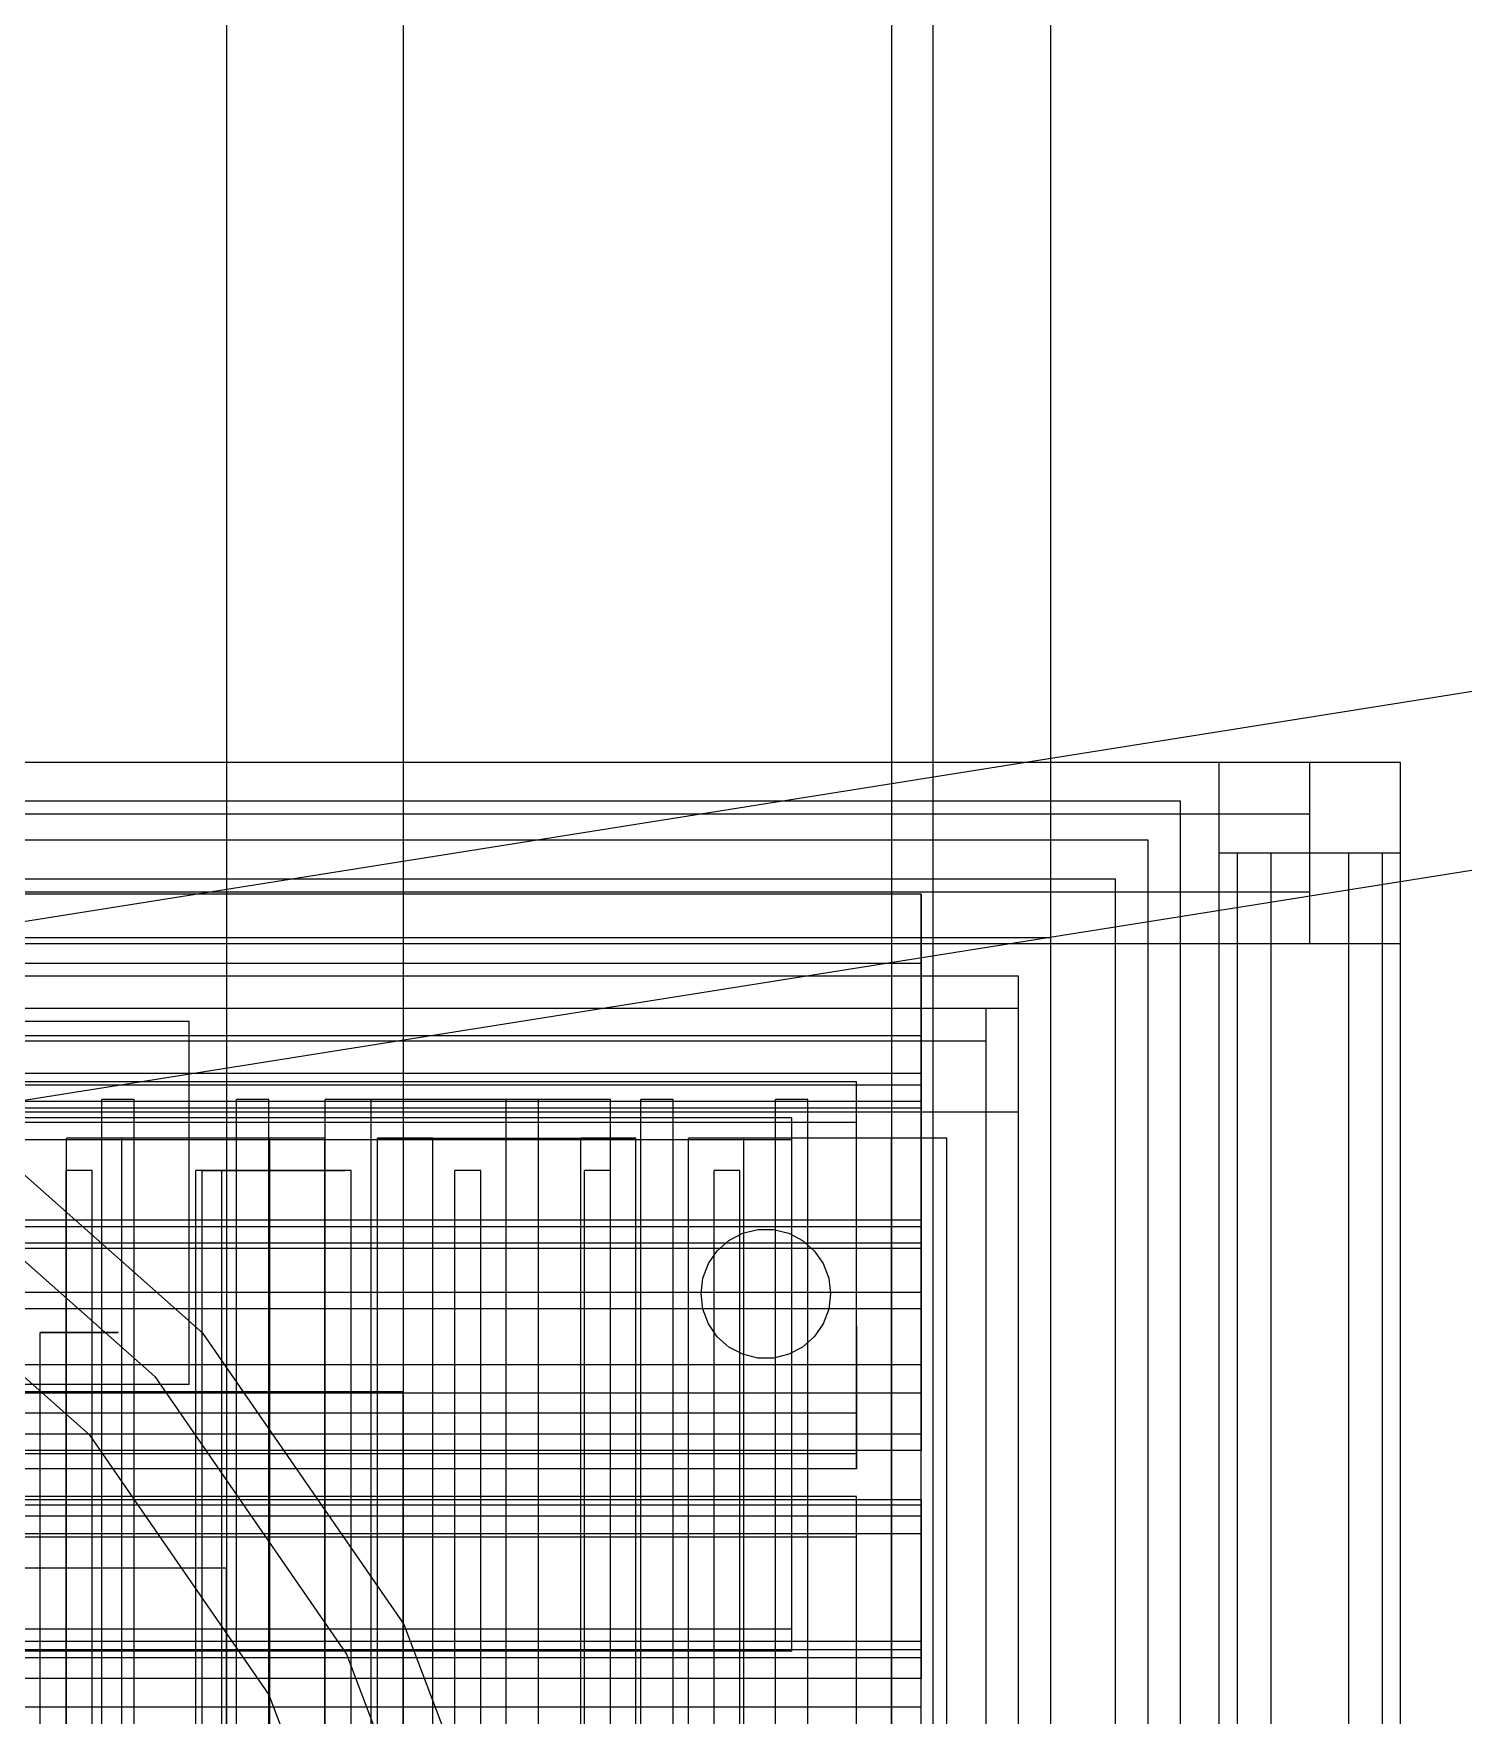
# Model space of a CAD drawing. Header units: millimetres. Extents: x -1355 to 669, y -1138 to 733.
# Drawn here: x -949.33 to -937.2, y 49.08 to 63.36 of the extents above; entities that cross this region are included whole.
import ezdxf

# ---------------------------------------------------------------- set-up
doc = ezdxf.new("R2010")
doc.units = ezdxf.units.MM
doc.layers.add('HIDDEN', color=8, linetype='Continuous')

msp = doc.modelspace()

# ---------------------------------------------------------------- linework, layer by layer
at = {"layer": 'HIDDEN'}
for points in [[(-947.698, 110), (-947.698, 33.08)], [(-947.698, 110), (-947.698, 33.08)], [(-946.198, 110), (-946.198, 33.08)], [(-946.198, 110), (-946.198, 33.08)], [(-941.698, 3.17), (-941.698, 109.75)], [(-941.698, 3.17), (-941.698, 109.75)], [(-940.698, 3.17), (-940.698, 109.75)], [(-940.698, 3.17), (-940.698, 109.75)], [(-942.048, 3.67), (-942.048, 109.25)], [(-942.048, 3.67), (-942.048, 109.25)], [(-942.048, 3.67), (-942.048, 109.25)], [(-942.048, 3.67), (-942.048, 109.25)], [(-942.048, 3.67), (-942.048, 109.25)], [(-942.048, 3.67), (-942.048, 109.25)], [(-941.698, 3.67), (-941.698, 109.25)], [(-941.698, 3.67), (-941.698, 109.25)], [(-941.698, 3.67), (-941.698, 109.25)], [(-941.698, 3.67), (-941.698, 109.25)], [(-941.698, 3.67), (-941.698, 109.25)], [(-941.698, 3.67), (-941.698, 109.25)], [(-908.061, 62.39), (-954.925, 54.944)], [(-908.061, 62.39), (-954.925, 54.944)], [(-907.825, 60.908), (-954.689, 53.462)], [(-907.825, 60.908), (-954.689, 53.462)], [(-938.498, 57.17), (-975.898, 57.17)], [(-938.498, 57.17), (-975.898, 57.17)], [(-938.498, 57.17), (-975.898, 57.17)], [(-938.498, 57.17), (-975.898, 57.17)], [(-937.728, 57.17), (-939.268, 57.17)], [(-939.268, 55.63), (-939.268, 57.17)], [(-937.728, 57.17), (-939.268, 57.17)], [(-939.268, 55.63), (-939.268, 57.17)], [(-938.498, 55.63), (-938.498, 57.17)], [(-938.498, 55.63), (-938.498, 57.17)], [(-938.498, 55.63), (-938.498, 57.17)], [(-938.498, 55.63), (-938.498, 57.17)], [(-937.728, 55.63), (-937.728, 57.17)], [(-937.728, 55.63), (-937.728, 57.17)], [(-939.598, 56.84), (-974.798, 56.84)], [(-939.598, 56.84), (-974.798, 56.84)], [(-939.598, 56.84), (-974.798, 56.84)], [(-939.598, 56.84), (-974.798, 56.84)], [(-939.598, 31.32), (-939.598, 56.84)], [(-939.598, 31.32), (-939.598, 56.84)], [(-939.598, 31.32), (-939.598, 56.84)], [(-939.598, 31.32), (-939.598, 56.84)], [(-938.498, 56.73), (-975.898, 56.73)], [(-938.498, 56.73), (-975.898, 56.73)], [(-938.498, 56.07), (-938.498, 56.73)], [(-938.498, 56.07), (-938.498, 56.73)], [(-939.873, 56.51), (-974.523, 56.51)], [(-939.873, 56.51), (-974.523, 56.51)], [(-939.873, 56.51), (-974.523, 56.51)], [(-939.873, 56.51), (-974.523, 56.51)], [(-939.873, 31.65), (-939.873, 56.51)], [(-939.873, 31.65), (-939.873, 56.51)], [(-939.873, 31.65), (-939.873, 56.51)], [(-939.873, 31.65), (-939.873, 56.51)], [(-937.728, 56.4), (-939.268, 56.4)], [(-939.268, 31.1), (-939.268, 56.4)], [(-937.728, 56.4), (-939.268, 56.4)], [(-939.268, 31.1), (-939.268, 56.4)], [(-937.728, 56.4), (-939.268, 56.4)], [(-939.268, 31.1), (-939.268, 56.4)], [(-937.728, 56.4), (-939.268, 56.4)], [(-939.268, 31.1), (-939.268, 56.4)], [(-937.882, 56.4), (-939.114, 56.4)], [(-939.114, 31.1), (-939.114, 56.4)], [(-937.882, 56.4), (-939.114, 56.4)], [(-939.114, 31.1), (-939.114, 56.4)], [(-937.882, 56.4), (-939.114, 56.4)], [(-939.114, 31.1), (-939.114, 56.4)], [(-937.882, 56.4), (-939.114, 56.4)], [(-939.114, 31.1), (-939.114, 56.4)], [(-937.882, 56.4), (-939.114, 56.4)], [(-939.114, 31.1), (-939.114, 56.4)], [(-937.882, 56.4), (-939.114, 56.4)], [(-939.114, 31.1), (-939.114, 56.4)], [(-937.882, 56.4), (-939.114, 56.4)], [(-939.114, 31.1), (-939.114, 56.4)], [(-937.882, 56.4), (-939.114, 56.4)], [(-939.114, 31.1), (-939.114, 56.4)], [(-937.882, 56.4), (-939.114, 56.4)], [(-939.114, 31.1), (-939.114, 56.4)], [(-937.882, 56.4), (-939.114, 56.4)], [(-939.114, 31.1), (-939.114, 56.4)], [(-937.882, 56.4), (-939.114, 56.4)], [(-939.114, 31.1), (-939.114, 56.4)], [(-937.882, 56.4), (-939.114, 56.4)], [(-939.114, 31.1), (-939.114, 56.4)], [(-937.882, 56.4), (-939.114, 56.4)], [(-939.114, 31.1), (-939.114, 56.4)], [(-937.882, 56.4), (-939.114, 56.4)], [(-939.114, 31.1), (-939.114, 56.4)], [(-937.882, 56.4), (-939.114, 56.4)], [(-939.114, 31.1), (-939.114, 56.4)], [(-937.882, 56.4), (-939.114, 56.4)], [(-939.114, 31.1), (-939.114, 56.4)], [(-937.882, 56.4), (-939.114, 56.4)], [(-939.114, 31.1), (-939.114, 56.4)], [(-937.882, 56.4), (-939.114, 56.4)], [(-939.114, 31.1), (-939.114, 56.4)], [(-937.882, 56.4), (-939.114, 56.4)], [(-939.114, 31.1), (-939.114, 56.4)], [(-937.882, 56.4), (-939.114, 56.4)], [(-939.114, 31.1), (-939.114, 56.4)], [(-938.168, 56.4), (-938.828, 56.4)], [(-938.828, 31.1), (-938.828, 56.4)], [(-938.168, 56.4), (-938.828, 56.4)], [(-938.828, 31.1), (-938.828, 56.4)], [(-938.168, 31.1), (-938.168, 56.4)], [(-938.168, 31.1), (-938.168, 56.4)], [(-937.882, 31.1), (-937.882, 56.4)], [(-937.882, 31.1), (-937.882, 56.4)], [(-937.882, 31.1), (-937.882, 56.4)], [(-937.882, 31.1), (-937.882, 56.4)], [(-937.882, 31.1), (-937.882, 56.4)], [(-937.882, 31.1), (-937.882, 56.4)], [(-937.882, 31.1), (-937.882, 56.4)], [(-937.882, 31.1), (-937.882, 56.4)], [(-937.882, 31.1), (-937.882, 56.4)], [(-937.882, 31.1), (-937.882, 56.4)], [(-937.882, 31.1), (-937.882, 56.4)], [(-937.882, 31.1), (-937.882, 56.4)], [(-937.882, 31.1), (-937.882, 56.4)], [(-937.882, 31.1), (-937.882, 56.4)], [(-937.882, 31.1), (-937.882, 56.4)], [(-937.882, 31.1), (-937.882, 56.4)], [(-937.882, 31.1), (-937.882, 56.4)], [(-937.882, 31.1), (-937.882, 56.4)], [(-937.882, 31.1), (-937.882, 56.4)], [(-937.882, 31.1), (-937.882, 56.4)], [(-937.728, 31.1), (-937.728, 56.4)], [(-937.728, 31.1), (-937.728, 56.4)], [(-937.728, 31.1), (-937.728, 56.4)], [(-937.728, 31.1), (-937.728, 56.4)], [(-940.148, 56.18), (-974.248, 56.18)], [(-940.148, 56.18), (-974.248, 56.18)], [(-940.148, 56.18), (-974.248, 56.18)], [(-940.148, 56.18), (-974.248, 56.18)], [(-940.148, 31.98), (-940.148, 56.18)], [(-940.148, 31.98), (-940.148, 56.18)], [(-940.148, 31.98), (-940.148, 56.18)], [(-940.148, 31.98), (-940.148, 56.18)], [(-938.498, 56.07), (-975.898, 56.07)], [(-938.498, 56.07), (-975.898, 56.07)], [(-941.798, 56.053), (-972.598, 56.053)], [(-941.798, 56.053), (-972.598, 56.053)], [(-941.798, 56.053), (-941.798, 54.85)], [(-941.798, 54.43), (-941.798, 56.053)], [(-941.798, 56.053), (-941.798, 54.85)], [(-941.798, 54.43), (-941.798, 56.053)], [(-940.698, 55.68), (-1027.698, 55.68)], [(-940.698, 55.68), (-1027.698, 55.68)], [(-940.698, 32.48), (-940.698, 55.68)], [(-940.698, 32.48), (-940.698, 55.68)], [(-938.498, 55.63), (-975.898, 55.63)], [(-938.498, 55.63), (-975.898, 55.63)], [(-938.498, 55.63), (-975.898, 55.63)], [(-938.498, 55.63), (-975.898, 55.63)], [(-940.698, 55.63), (-973.698, 55.63)], [(-940.698, 55.63), (-973.698, 55.63)], [(-940.698, 55.63), (-973.698, 55.63)], [(-940.698, 55.63), (-973.698, 55.63)], [(-940.698, 55.63), (-973.698, 55.63)], [(-940.698, 55.63), (-973.698, 55.63)], [(-941.798, 55.63), (-972.598, 55.63)], [(-941.798, 55.63), (-972.598, 55.63)], [(-941.798, 55.63), (-972.598, 55.63)], [(-941.798, 55.63), (-972.598, 55.63)], [(-941.798, 54.53), (-941.798, 55.63)], [(-941.798, 54.53), (-941.798, 55.63)], [(-941.798, 54.53), (-941.798, 55.63)], [(-941.798, 54.53), (-941.798, 55.63)], [(-940.698, 32.53), (-940.698, 55.63)], [(-940.698, 32.53), (-940.698, 55.63)], [(-940.698, 32.53), (-940.698, 55.63)], [(-940.698, 32.53), (-940.698, 55.63)], [(-940.698, 32.53), (-940.698, 55.63)], [(-940.698, 32.53), (-940.698, 55.63)], [(-937.728, 55.63), (-939.268, 55.63)], [(-937.728, 55.63), (-939.268, 55.63)], [(-941.798, 55.463), (-972.598, 55.463)], [(-941.798, 55.463), (-941.798, 54.235)], [(-941.798, 53.285), (-941.798, 55.463)], [(-940.973, 55.355), (-973.423, 55.355)], [(-940.973, 55.355), (-973.423, 55.355)], [(-940.973, 55.355), (-973.423, 55.355)], [(-940.973, 55.355), (-973.423, 55.355)], [(-940.973, 55.355), (-973.423, 55.355)], [(-940.973, 55.355), (-973.423, 55.355)], [(-940.973, 55.355), (-973.423, 55.355)], [(-940.973, 55.355), (-973.423, 55.355)], [(-940.973, 32.805), (-940.973, 55.355)], [(-940.973, 32.805), (-940.973, 55.355)], [(-940.973, 32.805), (-940.973, 55.355)], [(-940.973, 32.805), (-940.973, 55.355)], [(-940.973, 32.805), (-940.973, 55.355)], [(-940.973, 32.805), (-940.973, 55.355)], [(-940.973, 32.805), (-940.973, 55.355)], [(-940.973, 32.805), (-940.973, 55.355)], [(-940.973, 55.08), (-973.423, 55.08)], [(-940.973, 55.08), (-973.423, 55.08)], [(-941.248, 55.08), (-973.148, 55.08)], [(-941.248, 55.08), (-973.148, 55.08)], [(-941.248, 55.08), (-973.148, 55.08)], [(-941.248, 55.08), (-973.148, 55.08)], [(-948.013, 54.97), (-949.883, 54.97)], [(-948.013, 54.97), (-949.883, 54.97)], [(-948.013, 51.89), (-948.013, 54.97)], [(-948.013, 51.89), (-948.013, 54.97)], [(-941.248, 33.08), (-941.248, 55.08)], [(-941.248, 33.08), (-941.248, 55.08)], [(-941.248, 33.08), (-941.248, 55.08)], [(-941.248, 33.08), (-941.248, 55.08)], [(-940.973, 54.2), (-940.973, 55.08)], [(-940.973, 54.2), (-940.973, 55.08)], [(-941.798, 54.85), (-972.598, 54.85)], [(-941.798, 54.85), (-972.598, 54.85)], [(-941.798, 53.227), (-941.798, 54.85)], [(-941.798, 53.227), (-941.798, 54.85)], [(-941.248, 54.805), (-973.148, 54.805)], [(-941.248, 54.805), (-973.148, 54.805)], [(-941.248, 54.805), (-973.148, 54.805)], [(-941.248, 54.805), (-973.148, 54.805)], [(-941.248, 54.805), (-973.148, 54.805)], [(-941.248, 54.805), (-973.148, 54.805)], [(-941.248, 33.355), (-941.248, 54.805)], [(-941.248, 33.355), (-941.248, 54.805)], [(-941.248, 33.355), (-941.248, 54.805)], [(-941.248, 33.355), (-941.248, 54.805)], [(-941.248, 33.355), (-941.248, 54.805)], [(-941.248, 33.355), (-941.248, 54.805)], [(-941.798, 54.53), (-972.598, 54.53)], [(-941.798, 54.53), (-972.598, 54.53)], [(-941.798, 54.53), (-972.598, 54.53)], [(-941.798, 54.53), (-972.598, 54.53)], [(-941.798, 54.43), (-972.598, 54.43)], [(-941.798, 54.43), (-972.598, 54.43)], [(-942.348, 54.459), (-972.048, 54.459)], [(-942.348, 54.459), (-972.048, 54.459)], [(-942.348, 54.114), (-942.348, 54.459)], [(-942.348, 51.646), (-942.348, 54.459)], [(-942.348, 54.114), (-942.348, 54.459)], [(-942.348, 51.646), (-942.348, 54.459)], [(-941.798, 54.43), (-941.798, 53.227)], [(-941.798, 54.43), (-941.798, 53.227)], [(-941.798, 54.293), (-972.598, 54.293)], [(-941.798, 54.293), (-972.598, 54.293)], [(-947.894, 52.323), (-950.137, 54.31)], [(-948.481, 54.31), (-948.756, 54.31)], [(-948.756, 33.85), (-948.756, 54.31)], [(-948.481, 54.31), (-948.756, 54.31)], [(-948.756, 33.85), (-948.756, 54.31)], [(-948.481, 33.85), (-948.481, 54.31)], [(-948.481, 33.85), (-948.481, 54.31)], [(-947.337, 54.31), (-947.612, 54.31)], [(-947.612, 33.85), (-947.612, 54.31)], [(-947.337, 54.31), (-947.612, 54.31)], [(-947.612, 33.85), (-947.612, 54.31)], [(-947.337, 33.85), (-947.337, 54.31)], [(-947.337, 33.85), (-947.337, 54.31)], [(-944.438, 54.31), (-946.858, 54.31)], [(-946.858, 33.85), (-946.858, 54.31)], [(-944.438, 54.31), (-946.858, 54.31)], [(-946.858, 33.85), (-946.858, 54.31)], [(-946.193, 54.31), (-946.468, 54.31)], [(-946.468, 33.85), (-946.468, 54.31)], [(-946.193, 54.31), (-946.468, 54.31)], [(-946.468, 33.85), (-946.468, 54.31)], [(-946.193, 33.85), (-946.193, 54.31)], [(-946.193, 33.85), (-946.193, 54.31)], [(-945.049, 54.31), (-945.324, 54.31)], [(-945.324, 33.85), (-945.324, 54.31)], [(-945.049, 54.31), (-945.324, 54.31)], [(-945.324, 33.85), (-945.324, 54.31)], [(-945.049, 33.85), (-945.049, 54.31)], [(-945.049, 33.85), (-945.049, 54.31)], [(-944.438, 33.85), (-944.438, 54.31)], [(-944.438, 33.85), (-944.438, 54.31)], [(-943.905, 54.31), (-944.18, 54.31)], [(-944.18, 33.85), (-944.18, 54.31)], [(-943.905, 54.31), (-944.18, 54.31)], [(-944.18, 33.85), (-944.18, 54.31)], [(-943.905, 33.85), (-943.905, 54.31)], [(-943.905, 33.85), (-943.905, 54.31)], [(-942.761, 54.31), (-943.036, 54.31)], [(-943.036, 33.85), (-943.036, 54.31)], [(-942.761, 54.31), (-943.036, 54.31)], [(-943.036, 33.85), (-943.036, 54.31)], [(-942.761, 33.85), (-942.761, 54.31)], [(-942.761, 33.85), (-942.761, 54.31)], [(-941.798, 53.09), (-941.798, 54.293)], [(-941.798, 52.67), (-941.798, 54.293)], [(-941.798, 53.09), (-941.798, 54.293)], [(-941.798, 52.67), (-941.798, 54.293)], [(-940.973, 54.2), (-973.423, 54.2)], [(-940.973, 54.2), (-973.423, 54.2)], [(-941.798, 54.235), (-972.598, 54.235)], [(-942.348, 54.114), (-972.048, 54.114)], [(-942.348, 54.114), (-972.048, 54.114)], [(-942.898, 54.154), (-971.498, 54.154)], [(-942.898, 54.154), (-971.498, 54.154)], [(-942.898, 53.966), (-942.898, 54.154)], [(-942.898, 49.814), (-942.898, 54.154)], [(-942.898, 53.966), (-942.898, 54.154)], [(-942.898, 49.814), (-942.898, 54.154)], [(-942.348, 51.301), (-942.348, 54.114)], [(-942.348, 51.301), (-942.348, 54.114)], [(-941.798, 52.057), (-941.798, 54.235)], [(-942.898, 53.966), (-971.498, 53.966)], [(-942.898, 53.966), (-971.498, 53.966)], [(-947.33, 53.98), (-949.055, 53.98)], [(-948.586, 53.98), (-949.055, 53.98)], [(-949.055, 34.18), (-949.055, 53.98)], [(-946.862, 53.98), (-948.586, 53.98)], [(-948.586, 34.18), (-948.586, 53.98)], [(-946.862, 53.98), (-947.33, 53.98)], [(-947.33, 34.18), (-947.33, 53.98)], [(-946.862, 34.18), (-946.862, 53.98)], [(-946.415, 53.98), (-944.69, 53.98)], [(-945.946, 53.98), (-946.415, 53.98)], [(-946.415, 34.18), (-946.415, 53.98)], [(-945.946, 53.98), (-944.222, 53.98)], [(-945.946, 34.18), (-945.946, 53.98)], [(-944.222, 53.98), (-944.69, 53.98)], [(-944.69, 34.18), (-944.69, 53.98)], [(-944.222, 34.18), (-944.222, 53.98)], [(-942.05, 53.98), (-943.775, 53.98)], [(-943.306, 53.98), (-943.775, 53.98)], [(-943.775, 34.18), (-943.775, 53.98)], [(-941.582, 53.98), (-943.306, 53.98)], [(-943.306, 34.18), (-943.306, 53.98)], [(-942.898, 49.626), (-942.898, 53.966)], [(-942.898, 49.626), (-942.898, 53.966)], [(-941.582, 53.98), (-942.05, 53.98)], [(-942.05, 34.18), (-942.05, 53.98)], [(-941.582, 34.18), (-941.582, 53.98)], [(-950.45, 53.857), (-948.306, 51.958)], [(-948.838, 53.705), (-949.058, 53.705)], [(-949.058, 34.455), (-949.058, 53.705)], [(-948.838, 53.705), (-949.058, 53.705)], [(-949.058, 34.455), (-949.058, 53.705)], [(-948.838, 53.705), (-949.058, 53.705)], [(-949.058, 34.455), (-949.058, 53.705)], [(-948.838, 53.705), (-949.058, 53.705)], [(-949.058, 34.455), (-949.058, 53.705)], [(-948.838, 53.705), (-949.058, 53.705)], [(-949.058, 34.455), (-949.058, 53.705)], [(-948.838, 53.705), (-949.058, 53.705)], [(-949.058, 34.455), (-949.058, 53.705)], [(-948.838, 34.455), (-948.838, 53.705)], [(-948.838, 34.455), (-948.838, 53.705)], [(-948.838, 34.455), (-948.838, 53.705)], [(-948.838, 34.455), (-948.838, 53.705)], [(-948.838, 34.455), (-948.838, 53.705)], [(-948.838, 34.455), (-948.838, 53.705)], [(-947.738, 53.705), (-947.958, 53.705)], [(-947.958, 34.455), (-947.958, 53.705)], [(-947.738, 53.705), (-947.958, 53.705)], [(-947.958, 34.455), (-947.958, 53.705)], [(-947.738, 53.705), (-947.958, 53.705)], [(-947.958, 34.455), (-947.958, 53.705)], [(-947.738, 53.705), (-947.958, 53.705)], [(-947.958, 34.455), (-947.958, 53.705)], [(-947.738, 53.705), (-947.958, 53.705)], [(-947.958, 34.455), (-947.958, 53.705)], [(-947.738, 53.705), (-947.958, 53.705)], [(-947.958, 34.455), (-947.958, 53.705)], [(-947.903, 35.555), (-947.903, 53.705)], [(-947.886, 53.705), (-947.903, 53.705)], [(-947.903, 53.705), (-947.886, 53.705)], [(-947.834, 53.705), (-947.886, 53.705)], [(-947.886, 53.705), (-947.834, 53.705)], [(-947.751, 53.705), (-947.834, 53.705)], [(-947.834, 53.705), (-947.751, 53.705)], [(-947.642, 53.705), (-947.751, 53.705)], [(-947.751, 53.705), (-947.642, 53.705)], [(-947.738, 34.455), (-947.738, 53.705)], [(-947.738, 34.455), (-947.738, 53.705)], [(-947.738, 34.455), (-947.738, 53.705)], [(-947.738, 34.455), (-947.738, 53.705)], [(-947.738, 34.455), (-947.738, 53.705)], [(-947.738, 34.455), (-947.738, 53.705)], [(-947.513, 53.705), (-947.642, 53.705)], [(-947.642, 53.705), (-947.513, 53.705)], [(-947.371, 53.705), (-947.513, 53.705)], [(-947.513, 53.705), (-947.371, 53.705)], [(-947.225, 53.705), (-947.371, 53.705)], [(-947.371, 53.705), (-947.225, 53.705)], [(-947.084, 53.705), (-947.225, 53.705)], [(-947.225, 53.705), (-947.084, 53.705)], [(-946.955, 53.705), (-947.084, 53.705)], [(-947.084, 53.705), (-946.955, 53.705)], [(-946.846, 53.705), (-946.955, 53.705)], [(-946.955, 53.705), (-946.846, 53.705)], [(-946.638, 53.705), (-946.858, 53.705)], [(-946.858, 34.455), (-946.858, 53.705)], [(-946.638, 53.705), (-946.858, 53.705)], [(-946.858, 34.455), (-946.858, 53.705)], [(-946.638, 53.705), (-946.858, 53.705)], [(-946.858, 34.455), (-946.858, 53.705)], [(-946.638, 53.705), (-946.858, 53.705)], [(-946.858, 34.455), (-946.858, 53.705)], [(-946.638, 53.705), (-946.858, 53.705)], [(-946.858, 34.455), (-946.858, 53.705)], [(-946.638, 53.705), (-946.858, 53.705)], [(-946.858, 34.455), (-946.858, 53.705)], [(-946.763, 53.705), (-946.846, 53.705)], [(-946.846, 53.705), (-946.763, 53.705)], [(-946.711, 53.705), (-946.763, 53.705)], [(-946.763, 53.705), (-946.711, 53.705)], [(-946.693, 53.705), (-946.711, 53.705)], [(-946.711, 53.705), (-946.693, 53.705)], [(-946.638, 34.455), (-946.638, 53.705)], [(-946.638, 34.455), (-946.638, 53.705)], [(-946.638, 34.455), (-946.638, 53.705)], [(-946.638, 34.455), (-946.638, 53.705)], [(-946.638, 34.455), (-946.638, 53.705)], [(-946.638, 34.455), (-946.638, 53.705)], [(-945.538, 53.705), (-945.758, 53.705)], [(-945.758, 34.455), (-945.758, 53.705)], [(-945.538, 53.705), (-945.758, 53.705)], [(-945.758, 34.455), (-945.758, 53.705)], [(-945.538, 53.705), (-945.758, 53.705)], [(-945.758, 34.455), (-945.758, 53.705)], [(-945.538, 53.705), (-945.758, 53.705)], [(-945.758, 34.455), (-945.758, 53.705)], [(-945.538, 53.705), (-945.758, 53.705)], [(-945.758, 34.455), (-945.758, 53.705)], [(-945.538, 53.705), (-945.758, 53.705)], [(-945.758, 34.455), (-945.758, 53.705)], [(-945.538, 34.455), (-945.538, 53.705)], [(-945.538, 34.455), (-945.538, 53.705)], [(-945.538, 34.455), (-945.538, 53.705)], [(-945.538, 34.455), (-945.538, 53.705)], [(-945.538, 34.455), (-945.538, 53.705)], [(-945.538, 34.455), (-945.538, 53.705)], [(-944.438, 53.705), (-944.658, 53.705)], [(-944.658, 34.455), (-944.658, 53.705)], [(-944.438, 53.705), (-944.658, 53.705)], [(-944.658, 34.455), (-944.658, 53.705)], [(-944.438, 53.705), (-944.658, 53.705)], [(-944.658, 34.455), (-944.658, 53.705)], [(-944.438, 53.705), (-944.658, 53.705)], [(-944.658, 34.455), (-944.658, 53.705)], [(-944.438, 53.705), (-944.658, 53.705)], [(-944.658, 34.455), (-944.658, 53.705)], [(-944.438, 53.705), (-944.658, 53.705)], [(-944.658, 34.455), (-944.658, 53.705)], [(-944.438, 34.455), (-944.438, 53.705)], [(-944.438, 34.455), (-944.438, 53.705)], [(-944.438, 34.455), (-944.438, 53.705)], [(-944.438, 34.455), (-944.438, 53.705)], [(-944.438, 34.455), (-944.438, 53.705)], [(-944.438, 34.455), (-944.438, 53.705)], [(-943.338, 53.705), (-943.558, 53.705)], [(-943.558, 34.455), (-943.558, 53.705)], [(-943.338, 53.705), (-943.558, 53.705)], [(-943.558, 34.455), (-943.558, 53.705)], [(-943.338, 53.705), (-943.558, 53.705)], [(-943.558, 34.455), (-943.558, 53.705)], [(-943.338, 53.705), (-943.558, 53.705)], [(-943.558, 34.455), (-943.558, 53.705)], [(-943.338, 53.705), (-943.558, 53.705)], [(-943.558, 34.455), (-943.558, 53.705)], [(-943.338, 53.705), (-943.558, 53.705)], [(-943.558, 34.455), (-943.558, 53.705)], [(-943.338, 34.455), (-943.338, 53.705)], [(-943.338, 34.455), (-943.338, 53.705)], [(-943.338, 34.455), (-943.338, 53.705)], [(-943.338, 34.455), (-943.338, 53.705)], [(-943.338, 34.455), (-943.338, 53.705)], [(-943.338, 34.455), (-943.338, 53.705)], [(-941.798, 53.285), (-972.598, 53.285)], [(-941.798, 53.285), (-941.798, 52.057)], [(-941.798, 53.227), (-972.598, 53.227)], [(-941.798, 53.227), (-972.598, 53.227)], [(-950.873, 53.244), (-948.864, 51.464)], [(-943.53, 53.025), (-943.431, 53.113)], [(-943.53, 53.025), (-943.431, 53.113)], [(-943.431, 53.113), (-943.313, 53.174)], [(-943.431, 53.113), (-943.313, 53.174)], [(-943.313, 53.174), (-943.185, 53.206)], [(-943.313, 53.174), (-943.185, 53.206)], [(-943.185, 53.206), (-943.052, 53.206)], [(-943.185, 53.206), (-943.052, 53.206)], [(-943.052, 53.206), (-942.923, 53.174)], [(-943.052, 53.206), (-942.923, 53.174)], [(-942.923, 53.174), (-942.806, 53.113)], [(-942.923, 53.174), (-942.806, 53.113)], [(-942.806, 53.113), (-942.707, 53.025)], [(-942.806, 53.113), (-942.707, 53.025)], [(-941.798, 53.09), (-972.598, 53.09)], [(-941.798, 53.09), (-972.598, 53.09)], [(-941.798, 53.043), (-972.598, 53.043)], [(-943.605, 52.916), (-943.53, 53.025)], [(-943.605, 52.916), (-943.53, 53.025)], [(-942.707, 53.025), (-942.631, 52.916)], [(-942.707, 53.025), (-942.631, 52.916)], [(-941.798, 51.467), (-941.798, 53.09)], [(-941.798, 51.467), (-941.798, 53.09)], [(-941.798, 51.815), (-941.798, 53.043)], [(-941.798, 50.865), (-941.798, 53.043)], [(-943.652, 52.792), (-943.605, 52.916)], [(-943.652, 52.792), (-943.605, 52.916)], [(-942.631, 52.916), (-942.584, 52.792)], [(-942.631, 52.916), (-942.584, 52.792)], [(-943.668, 52.66), (-943.652, 52.792)], [(-943.668, 52.66), (-943.652, 52.792)], [(-942.584, 52.792), (-942.568, 52.66)], [(-942.584, 52.792), (-942.568, 52.66)], [(-941.798, 52.67), (-972.598, 52.67)], [(-941.798, 52.67), (-972.598, 52.67)], [(-941.798, 52.533), (-972.598, 52.533)], [(-941.798, 52.533), (-972.598, 52.533)], [(-943.652, 52.528), (-943.668, 52.66)], [(-943.652, 52.528), (-943.668, 52.66)], [(-942.568, 52.66), (-942.584, 52.528)], [(-942.568, 52.66), (-942.584, 52.528)], [(-941.798, 51.467), (-941.798, 52.67)], [(-941.798, 51.467), (-941.798, 52.67)], [(-941.798, 52.533), (-941.798, 51.33)], [(-941.798, 50.91), (-941.798, 52.533)], [(-941.798, 52.533), (-941.798, 51.33)], [(-941.798, 50.91), (-941.798, 52.533)], [(-943.605, 52.404), (-943.652, 52.528)], [(-943.605, 52.404), (-943.652, 52.528)], [(-943.53, 52.295), (-943.605, 52.404)], [(-943.53, 52.295), (-943.605, 52.404)], [(-942.631, 52.404), (-942.707, 52.295)], [(-942.631, 52.404), (-942.707, 52.295)], [(-942.584, 52.528), (-942.631, 52.404)], [(-942.584, 52.528), (-942.631, 52.404)], [(-949.278, 43.53), (-949.278, 52.33)], [(-949.269, 52.33), (-949.278, 52.33)], [(-949.278, 52.33), (-949.269, 52.33)], [(-949.241, 52.33), (-949.269, 52.33)], [(-949.269, 52.33), (-949.241, 52.33)], [(-949.195, 52.33), (-949.241, 52.33)], [(-949.241, 52.33), (-949.195, 52.33)], [(-949.136, 52.33), (-949.195, 52.33)], [(-949.195, 52.33), (-949.136, 52.33)], [(-949.065, 52.33), (-949.136, 52.33)], [(-949.136, 52.33), (-949.065, 52.33)], [(-948.988, 52.33), (-949.065, 52.33)], [(-949.065, 52.33), (-948.988, 52.33)], [(-948.909, 52.33), (-948.988, 52.33)], [(-948.988, 52.33), (-948.909, 52.33)], [(-948.831, 52.33), (-948.909, 52.33)], [(-948.909, 52.33), (-948.831, 52.33)], [(-948.761, 52.33), (-948.831, 52.33)], [(-948.831, 52.33), (-948.761, 52.33)], [(-948.701, 52.33), (-948.761, 52.33)], [(-948.761, 52.33), (-948.701, 52.33)], [(-948.656, 52.33), (-948.701, 52.33)], [(-948.701, 52.33), (-948.656, 52.33)], [(-948.628, 52.33), (-948.656, 52.33)], [(-948.656, 52.33), (-948.628, 52.33)], [(-948.618, 52.33), (-948.628, 52.33)], [(-948.628, 52.33), (-948.618, 52.33)], [(-946.192, 49.857), (-947.894, 52.323)], [(-943.431, 52.207), (-943.53, 52.295)], [(-943.431, 52.207), (-943.53, 52.295)], [(-942.707, 52.295), (-942.806, 52.207)], [(-942.707, 52.295), (-942.806, 52.207)], [(-942.348, 52.385), (-942.348, 52.367)], [(-942.348, 52.367), (-942.348, 52.385)], [(-942.348, 52.385), (-942.348, 52.367)], [(-942.348, 52.367), (-942.348, 52.385)], [(-942.348, 52.385), (-942.348, 52.367)], [(-942.348, 52.367), (-942.348, 52.385)], [(-942.348, 52.385), (-942.348, 52.367)], [(-942.348, 52.367), (-942.348, 52.385)], [(-942.348, 52.385), (-942.348, 52.367)], [(-942.348, 52.367), (-942.348, 52.385)], [(-942.348, 52.385), (-942.348, 52.367)], [(-942.348, 52.367), (-942.348, 52.385)], [(-942.348, 52.385), (-942.348, 52.367)], [(-942.348, 52.367), (-942.348, 52.385)], [(-942.348, 52.385), (-942.348, 52.367)], [(-942.348, 52.367), (-942.348, 52.385)], [(-942.348, 52.385), (-942.348, 52.367)], [(-942.348, 52.367), (-942.348, 52.385)], [(-942.348, 52.367), (-942.348, 52.316)], [(-942.348, 52.316), (-942.348, 52.367)], [(-942.348, 52.367), (-942.348, 52.316)], [(-942.348, 52.316), (-942.348, 52.367)], [(-942.348, 52.367), (-942.348, 52.316)], [(-942.348, 52.316), (-942.348, 52.367)], [(-942.348, 52.367), (-942.348, 52.316)], [(-942.348, 52.316), (-942.348, 52.367)], [(-942.348, 52.367), (-942.348, 52.316)], [(-942.348, 52.316), (-942.348, 52.367)], [(-942.348, 52.367), (-942.348, 52.316)], [(-942.348, 52.316), (-942.348, 52.367)], [(-942.348, 52.367), (-942.348, 52.316)], [(-942.348, 52.316), (-942.348, 52.367)], [(-942.348, 52.367), (-942.348, 52.316)], [(-942.348, 52.316), (-942.348, 52.367)], [(-942.348, 52.367), (-942.348, 52.316)], [(-942.348, 52.316), (-942.348, 52.367)], [(-942.348, 52.316), (-942.348, 52.233)], [(-942.348, 52.233), (-942.348, 52.316)], [(-942.348, 52.316), (-942.348, 52.233)], [(-942.348, 52.233), (-942.348, 52.316)], [(-942.348, 52.316), (-942.348, 52.233)], [(-942.348, 52.233), (-942.348, 52.316)], [(-942.348, 52.316), (-942.348, 52.233)], [(-942.348, 52.233), (-942.348, 52.316)], [(-942.348, 52.316), (-942.348, 52.233)], [(-942.348, 52.233), (-942.348, 52.316)], [(-942.348, 52.316), (-942.348, 52.233)], [(-942.348, 52.233), (-942.348, 52.316)], [(-942.348, 52.316), (-942.348, 52.233)], [(-942.348, 52.233), (-942.348, 52.316)], [(-942.348, 52.316), (-942.348, 52.233)], [(-942.348, 52.233), (-942.348, 52.316)], [(-942.348, 52.316), (-942.348, 52.233)], [(-942.348, 52.233), (-942.348, 52.316)], [(-943.313, 52.146), (-943.431, 52.207)], [(-943.313, 52.146), (-943.431, 52.207)], [(-943.185, 52.114), (-943.313, 52.146)], [(-943.185, 52.114), (-943.313, 52.146)], [(-943.052, 52.114), (-943.185, 52.114)], [(-943.052, 52.114), (-943.185, 52.114)], [(-942.923, 52.146), (-943.052, 52.114)], [(-942.923, 52.146), (-943.052, 52.114)], [(-942.806, 52.207), (-942.923, 52.146)], [(-942.806, 52.207), (-942.923, 52.146)], [(-942.348, 52.233), (-942.348, 52.124)], [(-942.348, 52.124), (-942.348, 52.233)], [(-942.348, 52.233), (-942.348, 52.124)], [(-942.348, 52.124), (-942.348, 52.233)], [(-942.348, 52.233), (-942.348, 52.124)], [(-942.348, 52.124), (-942.348, 52.233)], [(-942.348, 52.233), (-942.348, 52.124)], [(-942.348, 52.124), (-942.348, 52.233)], [(-942.348, 52.233), (-942.348, 52.124)], [(-942.348, 52.124), (-942.348, 52.233)], [(-942.348, 52.233), (-942.348, 52.124)], [(-942.348, 52.124), (-942.348, 52.233)], [(-942.348, 52.233), (-942.348, 52.124)], [(-942.348, 52.124), (-942.348, 52.233)], [(-942.348, 52.233), (-942.348, 52.124)], [(-942.348, 52.124), (-942.348, 52.233)], [(-942.348, 52.233), (-942.348, 52.124)], [(-942.348, 52.124), (-942.348, 52.233)], [(-942.348, 52.124), (-942.348, 51.995)], [(-942.348, 51.995), (-942.348, 52.124)], [(-942.348, 52.124), (-942.348, 51.995)], [(-942.348, 51.995), (-942.348, 52.124)], [(-942.348, 52.124), (-942.348, 51.995)], [(-942.348, 51.995), (-942.348, 52.124)], [(-942.348, 52.124), (-942.348, 51.995)], [(-942.348, 51.995), (-942.348, 52.124)], [(-942.348, 52.124), (-942.348, 51.995)], [(-942.348, 51.995), (-942.348, 52.124)], [(-942.348, 52.124), (-942.348, 51.995)], [(-942.348, 51.995), (-942.348, 52.124)], [(-942.348, 52.124), (-942.348, 51.995)], [(-942.348, 51.995), (-942.348, 52.124)], [(-942.348, 52.124), (-942.348, 51.995)], [(-942.348, 51.995), (-942.348, 52.124)], [(-942.348, 52.124), (-942.348, 51.995)], [(-942.348, 51.995), (-942.348, 52.124)], [(-941.798, 52.057), (-972.598, 52.057)], [(-942.348, 51.995), (-942.348, 51.853)], [(-942.348, 51.853), (-942.348, 51.995)], [(-942.348, 51.995), (-942.348, 51.853)], [(-942.348, 51.853), (-942.348, 51.995)], [(-942.348, 51.995), (-942.348, 51.853)], [(-942.348, 51.853), (-942.348, 51.995)], [(-942.348, 51.995), (-942.348, 51.853)], [(-942.348, 51.853), (-942.348, 51.995)], [(-942.348, 51.995), (-942.348, 51.853)], [(-942.348, 51.853), (-942.348, 51.995)], [(-942.348, 51.995), (-942.348, 51.853)], [(-942.348, 51.853), (-942.348, 51.995)], [(-942.348, 51.995), (-942.348, 51.853)], [(-942.348, 51.853), (-942.348, 51.995)], [(-942.348, 51.995), (-942.348, 51.853)], [(-942.348, 51.853), (-942.348, 51.995)], [(-942.348, 51.995), (-942.348, 51.853)], [(-942.348, 51.853), (-942.348, 51.995)], [(-968.198, 51.83), (-946.198, 51.83)], [(-968.198, 51.83), (-946.198, 51.83)], [(-948.013, 51.89), (-949.883, 51.89)], [(-948.013, 51.89), (-949.883, 51.89)], [(-948.306, 51.958), (-946.679, 49.601)], [(-946.198, 36.33), (-946.198, 51.83)], [(-946.198, 36.33), (-946.198, 51.83)], [(-942.348, 51.853), (-942.348, 51.707)], [(-942.348, 51.707), (-942.348, 51.853)], [(-942.348, 51.853), (-942.348, 51.707)], [(-942.348, 51.707), (-942.348, 51.853)], [(-942.348, 51.853), (-942.348, 51.707)], [(-942.348, 51.707), (-942.348, 51.853)], [(-942.348, 51.853), (-942.348, 51.707)], [(-942.348, 51.707), (-942.348, 51.853)], [(-942.348, 51.853), (-942.348, 51.707)], [(-942.348, 51.707), (-942.348, 51.853)], [(-942.348, 51.853), (-942.348, 51.707)], [(-942.348, 51.707), (-942.348, 51.853)], [(-942.348, 51.853), (-942.348, 51.707)], [(-942.348, 51.707), (-942.348, 51.853)], [(-942.348, 51.853), (-942.348, 51.707)], [(-942.348, 51.707), (-942.348, 51.853)], [(-942.348, 51.853), (-942.348, 51.707)], [(-942.348, 51.707), (-942.348, 51.853)], [(-941.798, 51.815), (-972.598, 51.815)], [(-942.348, 51.707), (-942.348, 51.565)], [(-942.348, 51.565), (-942.348, 51.707)], [(-942.348, 51.707), (-942.348, 51.565)], [(-942.348, 51.565), (-942.348, 51.707)], [(-942.348, 51.707), (-942.348, 51.565)], [(-942.348, 51.565), (-942.348, 51.707)], [(-942.348, 51.707), (-942.348, 51.565)], [(-942.348, 51.565), (-942.348, 51.707)], [(-942.348, 51.707), (-942.348, 51.565)], [(-942.348, 51.565), (-942.348, 51.707)], [(-942.348, 51.707), (-942.348, 51.565)], [(-942.348, 51.565), (-942.348, 51.707)], [(-942.348, 51.707), (-942.348, 51.565)], [(-942.348, 51.565), (-942.348, 51.707)], [(-942.348, 51.707), (-942.348, 51.565)], [(-942.348, 51.565), (-942.348, 51.707)], [(-942.348, 51.707), (-942.348, 51.565)], [(-942.348, 51.565), (-942.348, 51.707)], [(-941.798, 49.637), (-941.798, 51.815)], [(-942.348, 51.646), (-972.048, 51.646)], [(-942.348, 51.646), (-972.048, 51.646)], [(-942.348, 51.301), (-942.348, 51.646)], [(-942.348, 51.301), (-942.348, 51.646)], [(-942.348, 51.565), (-942.348, 51.436)], [(-942.348, 51.436), (-942.348, 51.565)], [(-942.348, 51.565), (-942.348, 51.436)], [(-942.348, 51.436), (-942.348, 51.565)], [(-942.348, 51.565), (-942.348, 51.436)], [(-942.348, 51.436), (-942.348, 51.565)], [(-942.348, 51.565), (-942.348, 51.436)], [(-942.348, 51.436), (-942.348, 51.565)], [(-942.348, 51.565), (-942.348, 51.436)], [(-942.348, 51.436), (-942.348, 51.565)], [(-942.348, 51.565), (-942.348, 51.436)], [(-942.348, 51.436), (-942.348, 51.565)], [(-942.348, 51.565), (-942.348, 51.436)], [(-942.348, 51.436), (-942.348, 51.565)], [(-942.348, 51.565), (-942.348, 51.436)], [(-942.348, 51.436), (-942.348, 51.565)], [(-942.348, 51.565), (-942.348, 51.436)], [(-942.348, 51.436), (-942.348, 51.565)], [(-941.798, 51.467), (-972.598, 51.467)], [(-941.798, 51.467), (-972.598, 51.467)], [(-948.864, 51.464), (-947.339, 49.255)], [(-942.348, 51.436), (-942.348, 51.327)], [(-942.348, 51.327), (-942.348, 51.436)], [(-942.348, 51.436), (-942.348, 51.327)], [(-942.348, 51.327), (-942.348, 51.436)], [(-942.348, 51.436), (-942.348, 51.327)], [(-942.348, 51.327), (-942.348, 51.436)], [(-942.348, 51.436), (-942.348, 51.327)], [(-942.348, 51.327), (-942.348, 51.436)], [(-942.348, 51.436), (-942.348, 51.327)], [(-942.348, 51.327), (-942.348, 51.436)], [(-942.348, 51.436), (-942.348, 51.327)], [(-942.348, 51.327), (-942.348, 51.436)], [(-942.348, 51.436), (-942.348, 51.327)], [(-942.348, 51.327), (-942.348, 51.436)], [(-942.348, 51.436), (-942.348, 51.327)], [(-942.348, 51.327), (-942.348, 51.436)], [(-942.348, 51.436), (-942.348, 51.327)], [(-942.348, 51.327), (-942.348, 51.436)], [(-941.798, 51.33), (-972.598, 51.33)], [(-941.798, 51.33), (-972.598, 51.33)], [(-942.348, 51.301), (-972.048, 51.301)], [(-942.348, 51.301), (-972.048, 51.301)], [(-942.348, 51.327), (-942.348, 51.244)], [(-942.348, 51.244), (-942.348, 51.327)], [(-942.348, 51.327), (-942.348, 51.244)], [(-942.348, 51.244), (-942.348, 51.327)], [(-942.348, 51.327), (-942.348, 51.244)], [(-942.348, 51.244), (-942.348, 51.327)], [(-942.348, 51.327), (-942.348, 51.244)], [(-942.348, 51.244), (-942.348, 51.327)], [(-942.348, 51.327), (-942.348, 51.244)], [(-942.348, 51.244), (-942.348, 51.327)], [(-942.348, 51.327), (-942.348, 51.244)], [(-942.348, 51.244), (-942.348, 51.327)], [(-942.348, 51.327), (-942.348, 51.244)], [(-942.348, 51.244), (-942.348, 51.327)], [(-942.348, 51.327), (-942.348, 51.244)], [(-942.348, 51.244), (-942.348, 51.327)], [(-942.348, 51.327), (-942.348, 51.244)], [(-942.348, 51.244), (-942.348, 51.327)], [(-941.798, 49.707), (-941.798, 51.33)], [(-941.798, 49.707), (-941.798, 51.33)], [(-942.348, 51.175), (-972.048, 51.175)], [(-942.348, 51.175), (-972.048, 51.175)], [(-942.348, 51.175), (-972.048, 51.175)], [(-942.348, 51.175), (-972.048, 51.175)], [(-942.348, 51.175), (-972.048, 51.175)], [(-942.348, 51.175), (-972.048, 51.175)], [(-942.348, 51.175), (-972.048, 51.175)], [(-942.348, 51.175), (-972.048, 51.175)], [(-942.348, 51.175), (-972.048, 51.175)], [(-942.348, 51.244), (-942.348, 51.193)], [(-942.348, 51.193), (-942.348, 51.244)], [(-942.348, 51.244), (-942.348, 51.193)], [(-942.348, 51.193), (-942.348, 51.244)], [(-942.348, 51.244), (-942.348, 51.193)], [(-942.348, 51.193), (-942.348, 51.244)], [(-942.348, 51.244), (-942.348, 51.193)], [(-942.348, 51.193), (-942.348, 51.244)], [(-942.348, 51.244), (-942.348, 51.193)], [(-942.348, 51.193), (-942.348, 51.244)], [(-942.348, 51.244), (-942.348, 51.193)], [(-942.348, 51.193), (-942.348, 51.244)], [(-942.348, 51.244), (-942.348, 51.193)], [(-942.348, 51.193), (-942.348, 51.244)], [(-942.348, 51.244), (-942.348, 51.193)], [(-942.348, 51.193), (-942.348, 51.244)], [(-942.348, 51.244), (-942.348, 51.193)], [(-942.348, 51.193), (-942.348, 51.244)], [(-942.348, 51.193), (-942.348, 51.175)], [(-942.348, 51.175), (-942.348, 51.193)], [(-942.348, 51.193), (-942.348, 51.175)], [(-942.348, 51.175), (-942.348, 51.193)], [(-942.348, 51.193), (-942.348, 51.175)], [(-942.348, 51.175), (-942.348, 51.193)], [(-942.348, 51.193), (-942.348, 51.175)], [(-942.348, 51.175), (-942.348, 51.193)], [(-942.348, 51.193), (-942.348, 51.175)], [(-942.348, 51.175), (-942.348, 51.193)], [(-942.348, 51.193), (-942.348, 51.175)], [(-942.348, 51.175), (-942.348, 51.193)], [(-942.348, 51.193), (-942.348, 51.175)], [(-942.348, 51.175), (-942.348, 51.193)], [(-942.348, 51.193), (-942.348, 51.175)], [(-942.348, 51.175), (-942.348, 51.193)], [(-942.348, 51.193), (-942.348, 51.175)], [(-942.348, 51.175), (-942.348, 51.193)], [(-941.798, 50.91), (-972.598, 50.91)], [(-941.798, 50.91), (-972.598, 50.91)], [(-941.798, 50.865), (-972.598, 50.865)], [(-942.348, 50.939), (-972.048, 50.939)], [(-942.348, 50.939), (-972.048, 50.939)], [(-942.348, 50.594), (-942.348, 50.939)], [(-942.348, 48.126), (-942.348, 50.939)], [(-942.348, 50.594), (-942.348, 50.939)], [(-942.348, 48.126), (-942.348, 50.939)], [(-941.798, 50.91), (-941.798, 49.707)], [(-941.798, 50.91), (-941.798, 49.707)], [(-941.798, 49.637), (-941.798, 50.865)], [(-941.798, 50.773), (-972.598, 50.773)], [(-941.798, 50.773), (-972.598, 50.773)], [(-941.798, 49.57), (-941.798, 50.773)], [(-941.798, 49.15), (-941.798, 50.773)], [(-941.798, 49.57), (-941.798, 50.773)], [(-941.798, 49.15), (-941.798, 50.773)], [(-941.798, 50.623), (-972.598, 50.623)], [(-942.348, 50.594), (-972.048, 50.594)], [(-942.348, 50.594), (-972.048, 50.594)], [(-942.348, 47.781), (-942.348, 50.594)], [(-942.348, 47.781), (-942.348, 50.594)], [(-941.798, 50.623), (-941.798, 49.395)], [(-941.798, 48.445), (-941.798, 50.623)], [(-947.698, 50.33), (-966.698, 50.33)], [(-947.698, 50.33), (-966.698, 50.33)], [(-947.698, 37.83), (-947.698, 50.33)], [(-947.698, 37.83), (-947.698, 50.33)], [(-945.13, 47.055), (-946.192, 49.857)], [(-941.798, 49.707), (-972.598, 49.707)], [(-941.798, 49.707), (-972.598, 49.707)], [(-942.898, 49.814), (-971.498, 49.814)], [(-942.898, 49.814), (-971.498, 49.814)], [(-942.898, 49.626), (-942.898, 49.814)], [(-942.898, 49.626), (-942.898, 49.814)], [(-941.798, 49.637), (-972.598, 49.637)], [(-941.798, 49.57), (-972.598, 49.57)], [(-941.798, 49.57), (-972.598, 49.57)], [(-942.898, 49.626), (-971.498, 49.626)], [(-942.898, 49.626), (-971.498, 49.626)], [(-946.679, 49.601), (-945.664, 46.923)], [(-941.798, 47.947), (-941.798, 49.57)], [(-941.798, 47.947), (-941.798, 49.57)], [(-941.798, 49.395), (-972.598, 49.395)], [(-941.798, 47.217), (-941.798, 49.395)], [(-947.339, 49.255), (-946.387, 46.745)], [(-941.798, 49.15), (-972.598, 49.15)], [(-941.798, 49.15), (-972.598, 49.15)], [(-941.798, 47.947), (-941.798, 49.15)], [(-941.798, 47.947), (-941.798, 49.15)]]:
    msp.add_lwpolyline(points, dxfattribs=at)

doc.saveas('drawing.dxf')
